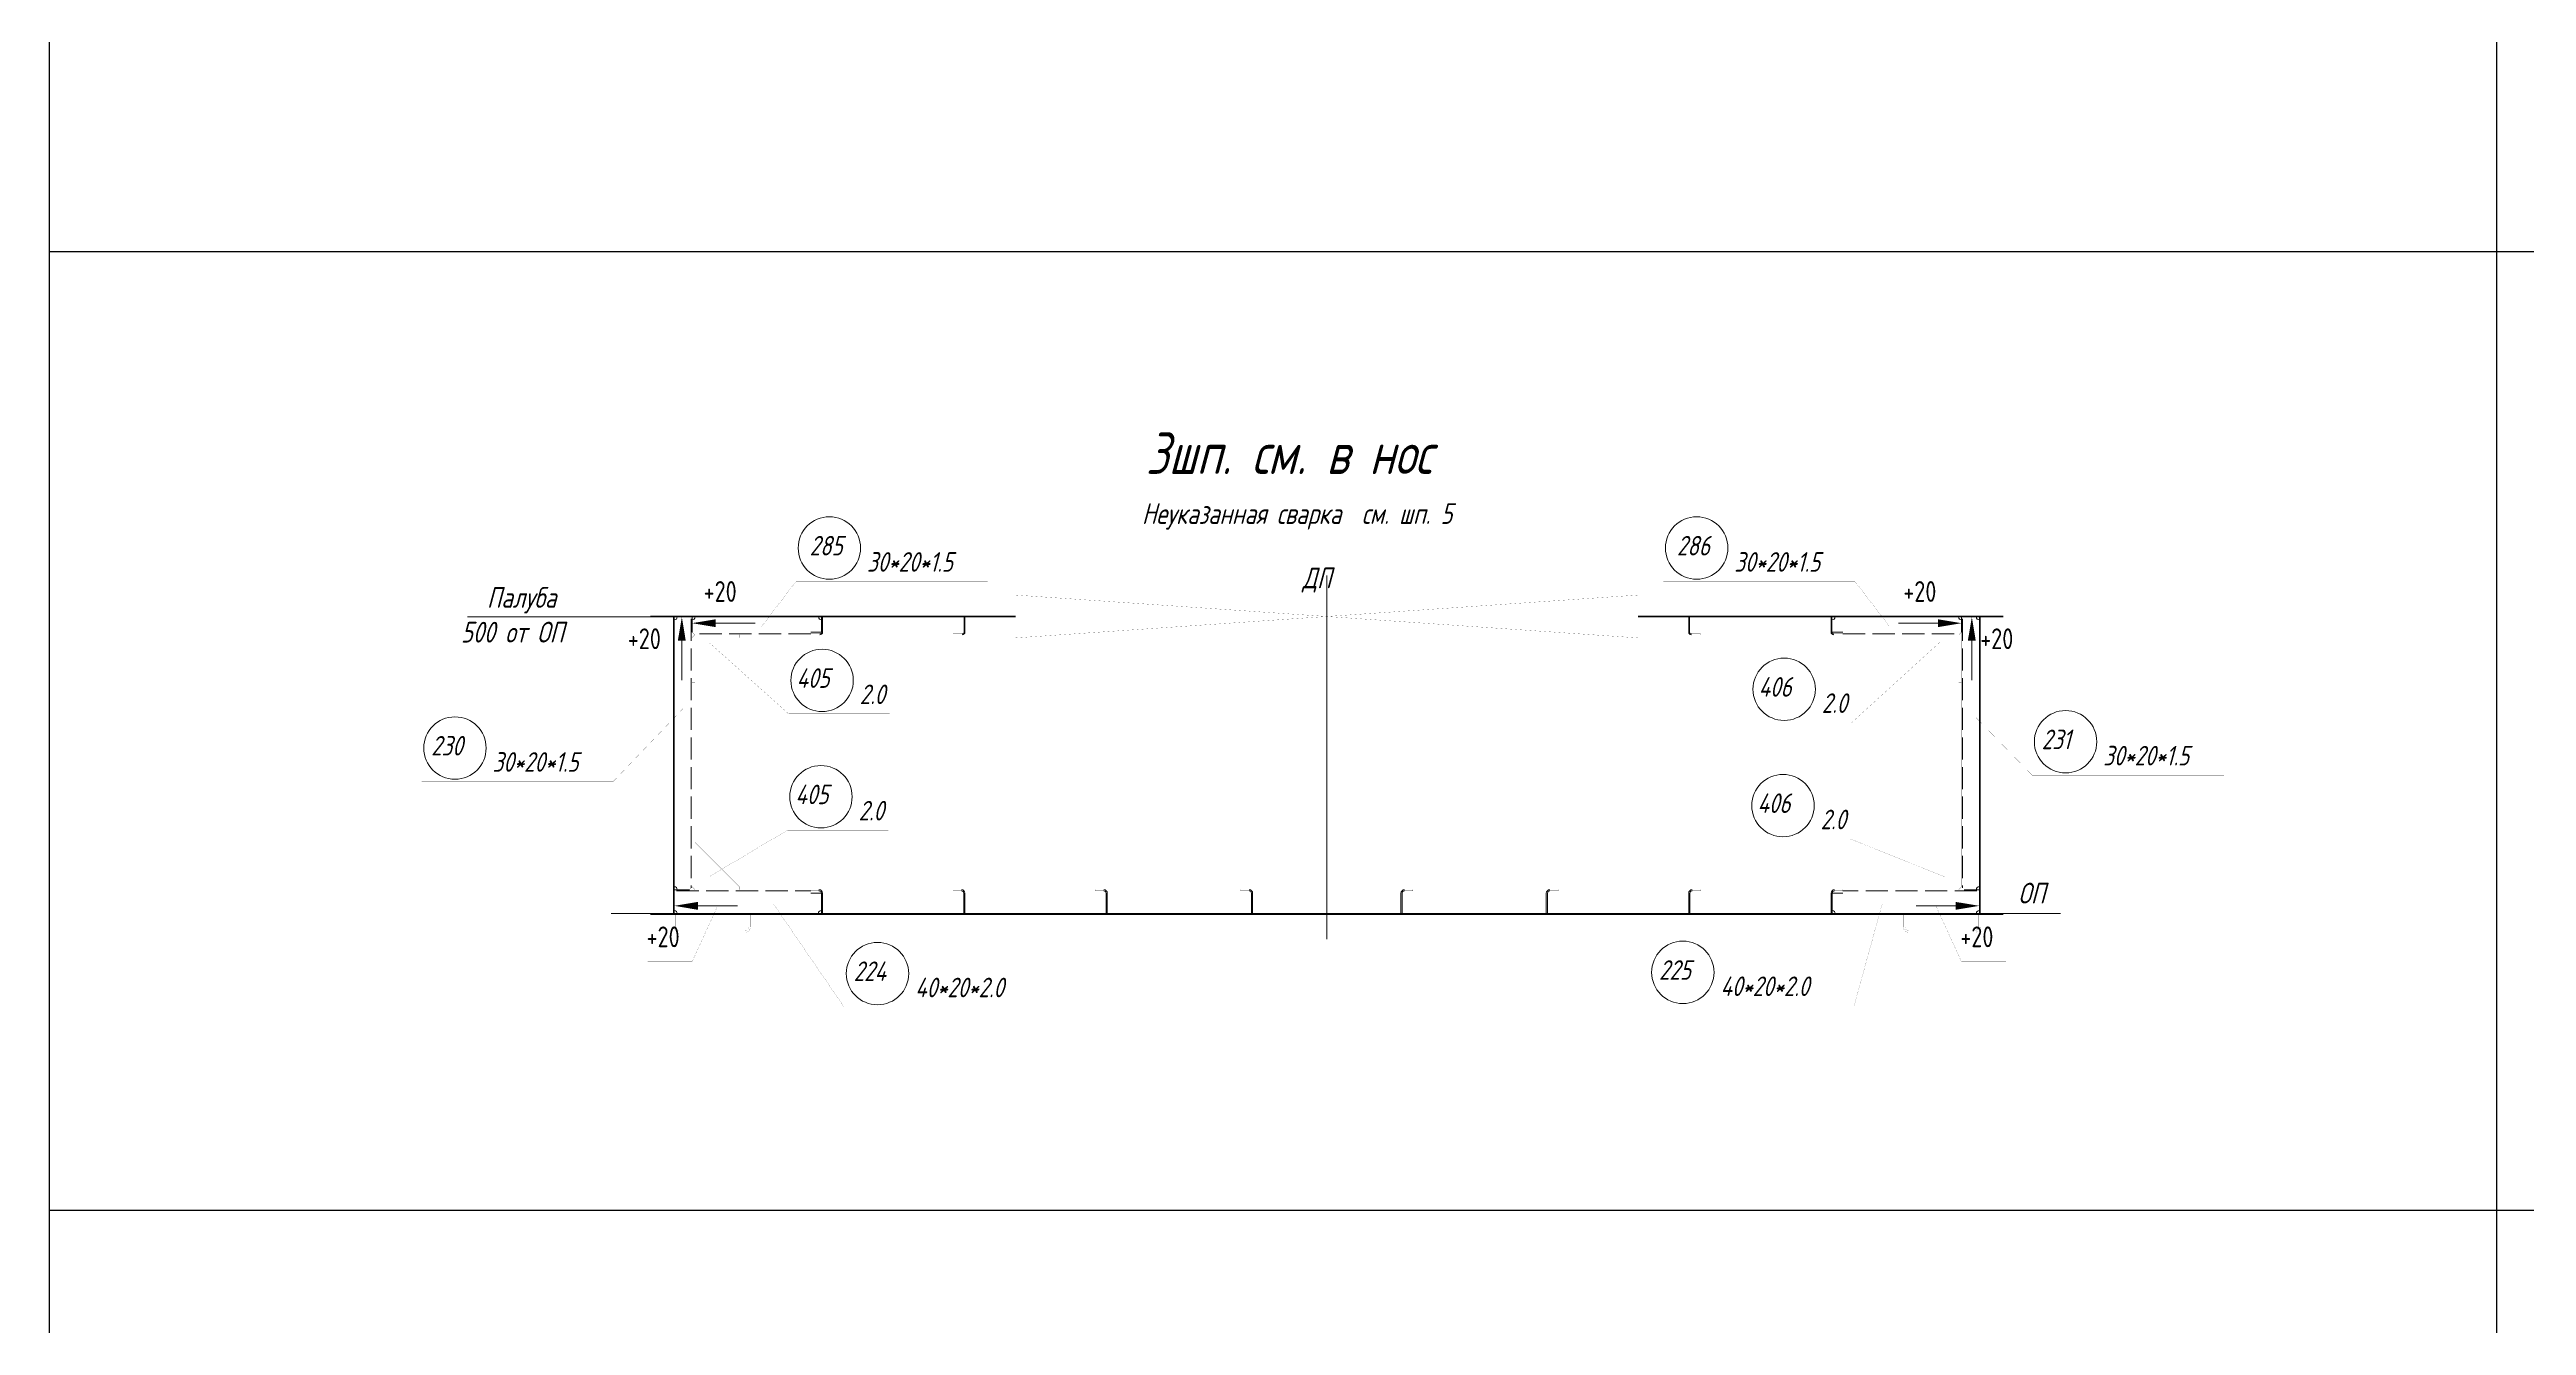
# Model space of a CAD drawing. Header units: millimetres. Extents: x 77380 to 135900, y -26587 to 17301.
# Drawn here: x 94137 to 98312, y -11244 to -9092 of the extents above; entities that cross this region are included whole.
import ezdxf

# ---------------------------------------------------------------- set-up
doc = ezdxf.new("R2010")
doc.units = ezdxf.units.MM
for name, pattern in [('K5LT32768', [0]), ('K5LT32769', [50, 37.5, -12.5]), ('K5LT32770', [0]), ('K5LT32772', [0]), ('K5LT32780', [0]), ('K5LT32790', [0]), ('K5LT32831', [0])]:
    doc.linetypes.add(name, pattern=pattern)
doc.styles.add('KTEXTSTYLE', font='GOST_AU.SHX', dxfattribs={"width": 0.96, "height": 5})

# ---------------------------------------------------------------- blocks, each defined once
blk = doc.blocks.new('U70')
blk.add_hatch(color=7).paths.add_polyline_path([(114747.9, 13777), (114734.6, 13777), (114741.3, 13817)])
at = {"color": 7, "linetype": 'K5LT32831', "lineweight": 9}
blk.add_line((114741.3, 13777), (114741.3, 13710.5), dxfattribs=at)
blk = doc.blocks.new('U71')
blk.add_hatch(color=7).paths.add_polyline_path([(112560.1, 13777), (112573.4, 13777), (112566.8, 13817)])
at = {"color": 7, "linetype": 'K5LT32831', "lineweight": 9}
blk.add_line((112566.8, 13777), (112566.8, 13710.5), dxfattribs=at)
blk = doc.blocks.new('U72')
blk.add_hatch(color=7).paths.add_polyline_path([(112624, 13799.8), (112624, 13813.1), (112584, 13806.5)])
at = {"color": 7, "linetype": 'K5LT32831', "lineweight": 9}
blk.add_line((112624, 13806.5), (112690.5, 13806.5), dxfattribs=at)
blk = doc.blocks.new('U73')
blk.add_hatch(color=7).paths.add_polyline_path([(114684, 13799.8), (114684, 13813.1), (114724, 13806.5)])
at = {"color": 7, "linetype": 'K5LT32831', "lineweight": 9}
blk.add_line((114684, 13806.5), (114617.5, 13806.5), dxfattribs=at)
blk = doc.blocks.new('U74')
blk.add_hatch(color=7).paths.add_polyline_path([(112594, 13323.2), (112594, 13336.5), (112554, 13329.9)])
at = {"color": 7, "linetype": 'K5LT32831', "lineweight": 9}
blk.add_line((112594, 13329.9), (112660.5, 13329.9), dxfattribs=at)
blk = doc.blocks.new('U75')
blk.add_hatch(color=7).paths.add_polyline_path([(114714, 13323.2), (114714, 13336.5), (114754, 13329.9)])
at = {"color": 7, "linetype": 'K5LT32831', "lineweight": 9}
blk.add_line((114714, 13329.9), (114647.5, 13329.9), dxfattribs=at)

msp = doc.modelspace()

# ---------------------------------------------------------------- linework, layer by layer
at = {"color": 6}
for p, q in [((98262.304, -25985.734), (98262.304, -6183.971)), ((94137.059, -9432.779), (102487.549, -9432.779)), ((94137.059, -11049.459), (102487.549, -11049.459))]:
    msp.add_line(p, q, dxfattribs=at)
at = {"color": 1, "linetype": 'K5LT32772', "lineweight": 18, "true_color": 0xff0000}
for p, q in [((96290.092, -10592.127), (96290.092, -9978.919)), ((97526.807, -10548.94), (95083.684, -10548.94))]:
    msp.add_line(p, q, dxfattribs=at)
at = {"color": 7, "linetype": 'K5LT32780', "lineweight": 18}
msp.add_line((94841.72, -10048.94), (95150.093, -10048.94), dxfattribs=at)
at = {"color": 3, "linetype": 'K5LT32768', "lineweight": 18, "true_color": 0x00ff00}
for p, q in [((95765.092, -10047.44), (95150.093, -10047.44)), ((95765.092, -10048.94), (95150.093, -10048.94)), ((95188.592, -10548.94), (95188.592, -10048.94)), ((95190.092, -10508.867), (95190.092, -10048.94)), ((95190.092, -10048.94), (95215.592, -10048.94)), ((95190.092, -10548.94), (95190.092, -10048.94)), ((95220.092, -10048.94), (95438.592, -10048.94)), ((95220.092, -10074.44), (95220.092, -10048.94)), ((95438.592, -10074.494), (95438.592, -10048.94)), ((95438.592, -10048.94), (95438.592, -10074.44)), ((95440.092, -10074.494), (95440.092, -10048.94)), ((95678.591, -10074.494), (95678.591, -10048.94)), ((95680.091, -10074.494), (95680.091, -10048.94)), ((97430.091, -10047.44), (96815.092, -10047.44)), ((97430.091, -10048.94), (96815.092, -10048.94)), ((96900.093, -10074.494), (96900.093, -10048.94)), ((96901.592, -10074.494), (96901.592, -10048.94)), ((97140.092, -10074.494), (97140.092, -10048.94)), ((97141.592, -10074.494), (97141.592, -10048.94)), ((97360.092, -10048.94), (97141.592, -10048.94)), ((97141.592, -10048.94), (97141.592, -10074.44)), ((97360.092, -10074.44), (97360.092, -10048.94)), ((97390.092, -10048.94), (97364.591, -10048.94)), ((97390.092, -10508.867), (97390.092, -10048.94)), ((97390.092, -10548.94), (97390.092, -10048.94)), ((97391.592, -10548.94), (97391.592, -10048.94)), ((95438.592, -10074.44), (95420.092, -10074.44)), ((97141.592, -10074.44), (97160.092, -10074.44)), ((95215.592, -10508.867), (95190.092, -10508.867)), ((95190.092, -10548.94), (95190.092, -10514.94)), ((95420.092, -10514.94), (95438.093, -10514.94)), ((95438.093, -10548.94), (95438.093, -10514.867)), ((95438.093, -10514.94), (95438.093, -10548.94)), ((95440.092, -10548.94), (95440.092, -10514.867)), ((95678.092, -10548.94), (95678.092, -10514.867)), ((95680.093, -10548.94), (95680.093, -10514.867)), ((95918.092, -10548.94), (95918.092, -10514.867)), ((95920.092, -10548.94), (95920.092, -10514.867)), ((96163.093, -10548.94), (96163.093, -10514.867)), ((96165.092, -10548.94), (96165.092, -10514.867)), ((96415.092, -10548.94), (96415.092, -10514.867)), ((96417.092, -10548.94), (96417.092, -10514.867)), ((96660.093, -10548.94), (96660.093, -10514.867)), ((96662.092, -10548.94), (96662.092, -10514.867)), ((96900.093, -10548.94), (96900.093, -10514.867)), ((96902.093, -10548.94), (96902.093, -10514.867)), ((97140.092, -10548.94), (97140.092, -10514.867)), ((97142.092, -10548.94), (97142.092, -10514.867)), ((97160.093, -10514.94), (97142.092, -10514.94)), ((97142.092, -10514.94), (97142.092, -10548.94)), ((97364.591, -10508.867), (97390.092, -10508.867)), ((97390.092, -10548.94), (97390.092, -10514.94)), ((97430.091, -10548.94), (95150.093, -10548.94)), ((97430.091, -10550.94), (95150.093, -10550.94)), ((95438.093, -10548.94), (95190.092, -10548.94)), ((97142.092, -10548.94), (97390.092, -10548.94))]:
    msp.add_line(p, q, dxfattribs=at)
at = {"color": 3, "linetype": 'K5LT32769', "lineweight": 18, "true_color": 0x00ff00}
for p, q in [((95218.647, -10051.995), (95218.647, -10505.812)), ((97361.537, -10051.995), (97361.537, -10505.812)), ((95420.092, -10077.495), (95223.147, -10077.495)), ((97160.092, -10077.495), (97357.037, -10077.495)), ((95194.165, -10510.867), (95420.092, -10510.867)), ((97386.018, -10510.867), (97160.093, -10510.867))]:
    msp.add_line(p, q, dxfattribs=at)
at = {"color": 6}
msp.add_lwpolyline([(94137.059, -6183.971), (102487.549, -6183.971), (102487.549, -25985.734), (94137.059, -25985.734)], close=True, dxfattribs=at)
at = {"color": 1, "linetype": 'K5LT32772', "true_color": 0xff0000, "const_width": 0.18}
for points in [[(95718.499, -9989.136), (95395.272, -9989.136), (95337.433, -10064.987)], [(96857.198, -9989.136), (97180.425, -9989.136), (97238.645, -10064.987)], [(95553.083, -10212.392), (95382.977, -10212.392), (95249.618, -10092.717)], [(96904.592, -10078.995), (96920.037, -10078.995), (96920.037, -10077.495), (96904.592, -10077.495)], [(97004.661, -10227.259), (97174.768, -10227.259), (97324.826, -10090.413)], [(97144.592, -10078.995), (97160.037, -10078.995), (97160.037, -10077.495), (97144.592, -10077.495)], [(94764.061, -10326.429), (95087.288, -10326.429), (95204.562, -10203.883)], [(97802.255, -10315.783), (97479.028, -10315.783), (97375.119, -10209.147)], [(95551.122, -10408.521), (95381.016, -10408.521), (95249.621, -10486.695)], [(97002.701, -10423.388), (97172.807, -10423.388), (97332.433, -10487.484)], [(95434.092, -10508.867), (95420.165, -10508.867), (95420.165, -10510.867), (95434.092, -10510.867)], [(95674.093, -10508.867), (95660.165, -10508.867), (95660.165, -10510.867), (95674.093, -10510.867)], [(95914.092, -10508.867), (95900.166, -10508.867), (95900.166, -10510.867), (95914.092, -10510.867)], [(96159.092, -10508.867), (96145.165, -10508.867), (96145.165, -10510.867), (96159.092, -10510.867)], [(96421.093, -10508.867), (96435.02, -10508.867), (96435.02, -10510.867), (96421.093, -10510.867)], [(96666.093, -10508.867), (96680.02, -10508.867), (96680.02, -10510.867), (96666.093, -10510.867)], [(96906.092, -10508.867), (96920.019, -10508.867), (96920.019, -10510.867), (96906.092, -10510.867)], [(97146.093, -10508.867), (97160.02, -10508.867), (97160.02, -10510.867), (97146.093, -10510.867)], [(95821.466, -10706.688), (95476.365, -10706.688), (95357.209, -10532.732)], [(96833.876, -10704.615), (97178.977, -10704.615), (97226.375, -10532.649)]]:
    msp.add_lwpolyline(points, dxfattribs=at)
at = {"color": 7, "linetype": 'K5LT32780', "const_width": 0.18}
msp.add_lwpolyline([(96815.092, -10084.341), (96815.092, -10012.039), (95765.092, -10084.341), (95765.092, -10012.039)], close=True, dxfattribs=at)
at = {"color": 3, "linetype": 'K5LT32768', "true_color": 0x00ff00, "const_width": 0.18}
for points in [[(95215.592, -10048.94), (95220.147, -10053.495), (95220.147, -10504.312), (95215.592, -10508.867)], [(97364.591, -10048.94), (97360.037, -10053.495), (97360.037, -10504.312), (97364.591, -10508.867)], [(95420.092, -10074.44), (95420.092, -10078.995), (95224.647, -10078.995), (95220.092, -10074.44)], [(95435.592, -10078.995), (95420.147, -10078.995), (95420.147, -10077.495), (95435.592, -10077.495)], [(95675.592, -10078.995), (95660.147, -10078.995), (95660.147, -10077.495), (95675.592, -10077.495)], [(97160.092, -10074.44), (97160.092, -10078.995), (97355.537, -10078.995), (97360.092, -10074.44)], [(95190.092, -10514.94), (95196.165, -10508.867), (95420.092, -10508.867), (95420.092, -10514.94)], [(97390.092, -10514.94), (97384.019, -10508.867), (97160.093, -10508.867), (97160.093, -10514.94)]]:
    msp.add_lwpolyline(points, dxfattribs=at)
at = {"color": 2, "linetype": 'K5LT32770', "true_color": 0xffff00, "const_width": 0.18}
for points in [[(95225.093, -10078.94), (95300.093, -10078.94), (95300.093, -10083.94), (95225.093, -10158.94), (95220.092, -10158.94), (95220.092, -10083.94), (95225.093, -10078.94)], [(97355.091, -10078.94), (97280.091, -10078.94), (97280.091, -10083.94), (97355.091, -10158.94), (97360.092, -10158.94), (97360.092, -10083.94), (97355.091, -10078.94)], [(95225.093, -10508.94), (95300.093, -10508.94), (95300.093, -10503.94), (95225.093, -10428.94), (95220.092, -10428.94), (95220.092, -10503.94), (95225.093, -10508.94)], [(97355.091, -10508.94), (97280.091, -10508.94), (97280.091, -10503.94), (97355.091, -10428.94), (97360.092, -10428.94), (97360.092, -10503.94), (97355.091, -10508.94)]]:
    msp.add_lwpolyline(points, dxfattribs=at)
at = {"color": 7, "linetype": 'K5LT32780', "const_width": 0.18}
for points in [[(95145.346, -10630.46), (95220.147, -10630.46), (95263.354, -10536.124)], [(97434.838, -10630.46), (97360.037, -10630.46), (97316.83, -10536.124)]]:
    msp.add_lwpolyline(points, dxfattribs=at)
at = {"color": 8, "linetype": 'K5LT32790', "true_color": 0x808080, "const_width": 0.18}
for points in [[(95191.592, -10550.94), (95191.592, -10570.943, 0.41421356), (95198.592, -10577.943), (95308.592, -10577.943, 0.41421356), (95315.592, -10570.943), (95315.592, -10550.94), (95318.592, -10550.94), (95318.592, -10570.943, -0.41421356), (95308.592, -10580.943), (95198.592, -10580.943, -0.41421356), (95188.592, -10570.943), (95188.592, -10550.94)], [(97388.592, -10550.94), (97388.592, -10570.943, -0.41421356), (97381.592, -10577.943), (97271.592, -10577.943, -0.41421356), (97264.592, -10570.943), (97264.592, -10550.94), (97261.592, -10550.94), (97261.592, -10570.943, 0.41421356), (97271.592, -10580.943), (97381.592, -10580.943, 0.41421356), (97391.592, -10570.943), (97391.592, -10550.94)]]:
    msp.add_lwpolyline(points, format="xyb", close=True, dxfattribs=at)
at = {"color": 1, "linetype": 'K5LT32772', "lineweight": 18, "true_color": 0xff0000}
for centre in [(95451.632, -9932.776), (96913.558, -9932.776), (95439.337, -10156.032), (97061.022, -10170.899), (94820.421, -10270.069), (97535.388, -10259.424), (95437.376, -10352.161), (97059.061, -10367.028), (95532.725, -10650.328), (96890.236, -10648.255)]:
    msp.add_circle(centre, 52.603, dxfattribs=at)
at = {"color": 3, "linetype": 'K5LT32768', "lineweight": 18, "true_color": 0x00ff00}
for centre, radius, start, end in [((95190.092, -10048.939), 5, 269.998749, 359.996887), ((95220.092, -10048.939), 5, 269.998749, 359.996887), ((95438.592, -10048.939), 5, 180.003113, 270.001251), ((97141.592, -10048.939), 5, 269.998749, 359.996887), ((97360.092, -10048.939), 5, 180.003113, 270.001251), ((97390.092, -10048.939), 5, 180.003113, 270.001251), ((95435.592, -10074.494), 4.5, 270.002502, 0.002356), ((95435.592, -10074.494), 3, 270.004578, 0.002711), ((95675.592, -10074.494), 4.5, 270.002502, 0.002356), ((95675.592, -10074.494), 3, 270.004578, 0.002711), ((96904.592, -10074.494), 4.5, 179.99765, 269.997498), ((96904.592, -10074.494), 3, 179.997284, 269.995422), ((97144.592, -10074.494), 4.5, 179.99765, 269.997498), ((97144.592, -10074.494), 3, 179.997284, 269.995422), ((95190.092, -10508.867), 5, 0.003113, 90.001259), ((95434.092, -10514.867), 6, 359.998352, 90.001648), ((95434.092, -10514.867), 4, 0.011058, 90.005333), ((95674.093, -10514.867), 6, 359.998352, 90.001648), ((95674.093, -10514.866), 3.999, 359.992401, 90.002136), ((95914.092, -10514.867), 6, 359.998352, 90.001648), ((95914.092, -10514.866), 3.999, 359.992401, 90.002136), ((96159.092, -10514.867), 6, 359.998352, 90.001648), ((96159.092, -10514.867), 4, 0.011058, 90.005333), ((96421.093, -10514.868), 6.001, 89.996223, 179.989212), ((96421.093, -10514.867), 4, 89.994667, 179.988937), ((96666.093, -10514.867), 6, 89.998352, 180.001648), ((96666.093, -10514.867), 4, 89.994667, 179.988937), ((96906.092, -10514.867), 6, 89.998352, 180.001648), ((96906.092, -10514.866), 3.999, 89.997864, 180.007599), ((97146.093, -10514.868), 6.001, 89.996223, 179.989212), ((97146.093, -10514.867), 4, 89.994667, 179.988937), ((97390.092, -10508.867), 5, 89.998741, 179.996887), ((95190.092, -10548.94), 5, 0.003113, 90.001259), ((95438.093, -10548.94), 5, 89.998741, 179.996887), ((97142.092, -10548.94), 5, 0.003113, 90.001259), ((97390.092, -10548.94), 5, 89.998741, 179.996887)]:
    msp.add_arc(centre, radius, start, end, dxfattribs=at)

# ---------------------------------------------------------------- block references
for name in ['U71', 'U72', 'U73', 'U70', 'U74', 'U75']:
    msp.add_blockref(name, (-17363.914, -23865.99))

# ---------------------------------------------------------------- texts
at = {"color": 7, "char_height": 2.5, "attachment_point": 1, "style": 'KTEXTSTYLE'}
for s, insert in [('\\H3.5;\\W0.965;\\Q15;\\Q15;\\H70.00;3шп. см. в нос', (95985.127, -9737.901)), ('\\H3.5;\\W0.965;\\Q15;\\Q15;\\H35.00;Неуказанная сварка  см. шп. 5', (95978.497, -9857.157)), ('\\H3.5;\\W0.965;\\Q15;\\Q15;\\H33.00;{\\c255;285}', (95418.233, -9912.301)), ('\\H3.5;\\W0.965;\\Q15;\\Q15;\\H33.00;{\\c255;286}', (96880.159, -9912.301)), ('\\H3.5;\\W0.965;\\Q15;\\Q15;\\H33.00;{\\c255;30*20*1.5}', (95515.037, -9939.698)), ('\\H3.5;\\W0.965;\\Q15;\\Q15;\\H35.00;ДП', (96248.963, -9965.672)), ('\\H3.5;\\W0.965;\\Q15;\\Q15;\\H33.00;{\\c255;30*20*1.5}', (96976.963, -9939.698)), ('\\H3.5;\\W0.965;\\Q15;\\Q15;\\H35.00;Палуба', (94874.403, -9998.535)), ('\\H3.5;\\W0.965;\\Q15;\\Q0;\\H35.00;+20', (95239.626, -9988.531)), ('\\H3.5;\\W0.965;\\Q15;\\Q0;\\H35.00;+20', (97261.844, -9988.531)), ('\\H3.5;\\W0.965;\\Q15;\\Q15;\\H35.00;500 от ОП', (94830.621, -10057.146)), ('\\H3.5;\\W0.965;\\Q15;\\Q0;\\H35.00;+20', (95111.797, -10068.23)), ('\\H3.5;\\W0.965;\\Q15;\\Q0;\\H35.00;+20', (97391.532, -10068.23)), ('\\H3.5;\\W0.965;\\Q15;\\Q15;\\H33.00;{\\c255;405}', (95396.221, -10135.557)), ('\\H3.5;\\W0.965;\\Q15;\\Q15;\\H33.00;{\\c255;2.0}', (95502.742, -10162.954)), ('\\H3.5;\\W0.965;\\Q15;\\Q15;\\H33.00;{\\c255;406}', (97017.905, -10150.424)), ('\\H3.5;\\W0.965;\\Q15;\\Q15;\\H33.00;{\\c255;2.0}', (97124.426, -10177.821)), ('\\H3.5;\\W0.965;\\Q15;\\Q15;\\H33.00;{\\c255;230}', (94780.285, -10249.594)), ('\\H3.5;\\W0.965;\\Q15;\\Q15;\\H33.00;{\\c255;231}', (97495.253, -10238.948)), ('\\H3.5;\\W0.965;\\Q15;\\Q15;\\H33.00;{\\c255;30*20*1.5}', (97598.794, -10266.345)), ('\\H3.5;\\W0.965;\\Q15;\\Q15;\\H33.00;{\\c255;30*20*1.5}', (94883.826, -10276.99)), ('\\H3.5;\\W0.965;\\Q15;\\Q15;\\H33.00;{\\c255;405}', (95394.26, -10331.685)), ('\\H3.5;\\W0.965;\\Q15;\\Q15;\\H33.00;{\\c255;406}', (97015.945, -10346.552)), ('\\H3.5;\\W0.965;\\Q15;\\Q15;\\H33.00;{\\c255;2.0}', (95500.781, -10359.083)), ('\\H3.5;\\W0.965;\\Q15;\\Q15;\\H33.00;{\\c255;2.0}', (97122.466, -10373.95)), ('\\H3.5;\\W0.965;\\Q15;\\Q15;\\H35.00;ОП', (97455.619, -10497.179)), ('\\H3.5;\\W0.965;\\Q15;\\Q0;\\H35.00;+20', (95143.498, -10570.828)), ('\\H3.5;\\W0.965;\\Q15;\\Q0;\\H35.00;+20', (97357.972, -10570.828)), ('\\H3.5;\\W0.965;\\Q15;\\Q15;\\H33.00;{\\c255;224}', (95492.589, -10629.852)), ('\\H3.5;\\W0.965;\\Q15;\\Q15;\\H33.00;{\\c255;225}', (96850.1, -10627.779)), ('\\H3.5;\\W0.965;\\Q15;\\Q15;\\H33.00;{\\c255;40*20*2.0}', (95596.13, -10657.249)), ('\\H3.5;\\W0.965;\\Q15;\\Q15;\\H33.00;{\\c255;40*20*2.0}', (96953.641, -10655.176))]:
    msp.add_mtext(s, dxfattribs=dict(at, insert=insert))

doc.saveas('drawing.dxf')
